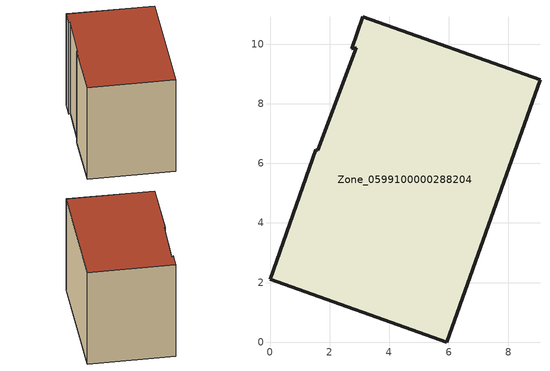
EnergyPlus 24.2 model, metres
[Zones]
Zone_0599100000288204
 floor ground (C_G): 2.9,9.88 2.74,9.85 3.12,10.92 9.06,8.81 5.93,0 0,2.11 1.54,6.46 1.61,6.43 z0.5
 wall outside (C_F): 9.06,8.81 3.12,10.92 2.74,9.85 2.9,9.88 1.61,6.43 1.54,6.46 0,2.11 5.93,0 9.06,8.81 z0.5:8.22
 roof outside (C_R): 2.74,9.85 2.9,9.88 1.61,6.43 1.54,6.46 0,2.11 5.93,0 9.06,8.81 3.12,10.92 z8.22
[BUILDING]
Pand.0599100000288204: North Axis=0; Terrain=City; Loads Convergence Tolerance Value=0.04; Temperature Convergence Tolerance Value=0.4; Solar Distribution=FullExterior; Maximum Number of Warmup Days=25; Minimum Number of Warmup Days=1
[Site:Location]
Rotterdam.The.Hague.AP_ZH_NLD Design_Conditions: Latitude=51.96; Longitude=4.45; Time Zone=1; Elevation=-4.5
[SITE:GROUNDTEMPERATURE:BUILDINGSURFACE]
18, 18, 18, 18, 18, 18, 18, 18, 18, 18, 18, 18
[MATERIAL] Thermal Absorptance=0.9; Solar Absorptance=0.7; Visible Absorptance=0.7
Name | Roughness | Thickness | Conductivity | Density | Specific Heat
G.TC.1965-1974 | MediumSmooth | 0.15 | 0.882353 | 540 | 1210
F.TC.1965-1974 | Rough | 0.3 | 0.697674 | 1920 | 840
R.TC.1965-1974 | MediumRough | 0.2 | 0.232558 | 1500 | 1000
[CONSTRUCTION]
C_G: G.TC.1965-1974
C_F: F.TC.1965-1974
C_R: R.TC.1965-1974
[ZONE]
Zone_0599100000288204: Type=1; Multiplier=1; Ceiling Height=Autocalculate; Volume=Autocalculate; Floor Area=autocalculate; Part of Total Floor Area=Yes
[ZONEINFILTRATION:DESIGNFLOWRATE]
Infil_Zone_0599100000288204: Zone or ZoneList or Space or SpaceList=Zone_0599100000288204; Schedule=AlwaysOn; Design Flow Rate Calculation Method=Flow/Area; Flow Rate per Floor Area=0.003; Constant Term Coefficient=1; Temperature Term Coefficient=0; Velocity Term Coefficient=0; Velocity Squared Term Coefficient=0
[HVACTEMPLATE:ZONE:IDEALLOADSAIRSYSTEM]
Zone_0599100000288204: Maximum Heating Supply Air Temperature=50; Minimum Cooling Supply Air Temperature=13; Maximum Heating Supply Air Humidity Ratio=0.0156; Minimum Cooling Supply Air Humidity Ratio=0.0077; Heating Limit=NoLimit; Cooling Limit=NoLimit; Dehumidification Control Type=ConstantSensibleHeatRatio; Cooling Sensible Heat Ratio=0.7; Dehumidification Setpoint=60; Humidification Control Type=None; Humidification Setpoint=30; Outdoor Air Method=None; Outdoor Air Flow Rate per Person=0.00944; Outdoor Air Flow Rate per Zone Floor Area=0; Outdoor Air Flow Rate per Zone=0; Demand Controlled Ventilation Type=None; Outdoor Air Economizer Type=NoEconomizer; Heat Recovery Type=None; Sensible Heat Recovery Effectiveness=0.7; Latent Heat Recovery Effectiveness=0.65
[ZONECONTROL:THERMOSTAT]
ThermostatControl_Zone_0599100000288204: Zone or ZoneList=Zone_0599100000288204; Control Type Schedule=DualSetpointControlType; Control 1=Thermostat_Zone_0599100000288204; Temperature Difference Between Cutout And Setpoint=0
[THERMOSTATSETPOINT:DUALSETPOINT]
Thermostat_Zone_0599100000288204: Heating Setpoint Temperature Schedule=HeatingSetpoint_Zone_0599100000288204; Cooling Setpoint Temperature Schedule=CoolingSetpoint_Zone_0599100000288204
[SCHEDULE:COMPACT]
HeatingSetpoint_Zone_0599100000288204: Through: 12/31, For: AllDays, Until: 24:00, 21
CoolingSetpoint_Zone_0599100000288204: Through: 12/31, For: AllDays, Until: 24:00, 24
DualSetpointControlType: Through: 12/31, For: AllDays, Until: 24:00, 4
AlwaysOn: Through: 12/31, For: AllDays, Until: 24:00, 1
